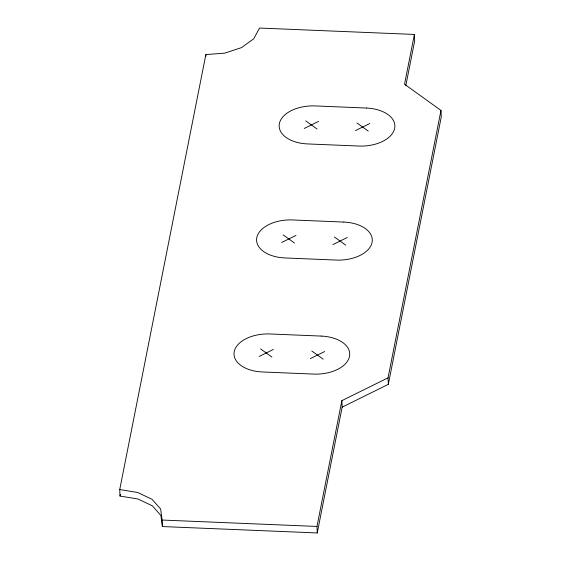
<?xml version="1.0" encoding="UTF-8"?>
<svg xmlns="http://www.w3.org/2000/svg" width="561" height="561" viewBox="0 0 561 561"><rect width="100%" height="100%" fill="white"/><g stroke="black" fill="none" stroke-linecap="round" stroke-linejoin="round"><path stroke-width="0.84" d="M414.383 34.445L404.53 84.22L440.988 110.44L388.037 377.841L341.873 400.645L342.154 407.16L317.245 532.95L162.41 526.555L160.909 515.496L152.326 505.819L137.964 498.995L120.012 496.071L119.731 489.557L205.866 54.571L224.673 53.162L241.482 47.622L253.726 38.807L259.547 28.05L414.383 34.445L414.663 40.953L405.827 85.581M120.012 496.071L120.356 494.346M317.245 532.95L316.965 526.442L341.873 400.645M342.154 407.16L388.317 384.348L441.269 116.954L440.988 110.44M304.237 128.469L318.55 121.393M355.478 130.58L369.79 123.511M281.657 242.485L295.977 235.417M332.897 244.603L347.21 237.527M259.084 356.508L273.396 349.433M310.324 358.619L324.637 351.551M119.731 489.557L137.69 492.488L152.045 499.311L160.628 508.988L162.129 520.047L316.965 526.442M356.978 122.978L368.282 131.113M305.738 120.867L317.042 128.995M334.405 237.001L345.709 245.129M283.165 234.884L294.469 243.018M311.825 351.025L323.129 359.152M260.585 348.907L271.889 357.034M388.037 377.841L388.317 384.348M205.866 54.571L205.936 56.198M162.129 520.047L162.41 526.555M366.396 108.042L315.156 105.924A32.265 19.018 -2.5 0 0 279.371 123.609A32.265 19.018 -2.5 0 0 307.631 143.932L358.872 146.049A32.265 19.018 -2.5 0 0 394.656 128.371A32.265 19.018 -2.5 0 0 366.396 108.042M343.816 222.065L292.576 219.947A32.265 19.018 -2.5 0 0 256.791 237.626A32.265 19.018 -2.5 0 0 285.051 257.955L336.291 260.073A32.265 19.018 -2.5 0 0 372.083 242.387A32.265 19.018 -2.5 0 0 343.816 222.065M321.243 336.081L270.002 333.97A32.265 19.018 -2.5 0 0 234.218 351.649A32.265 19.018 -2.5 0 0 262.478 371.971L313.718 374.089A32.265 19.018 -2.5 0 0 349.503 356.41A32.265 19.018 -2.5 0 0 321.243 336.081"/></g></svg>
